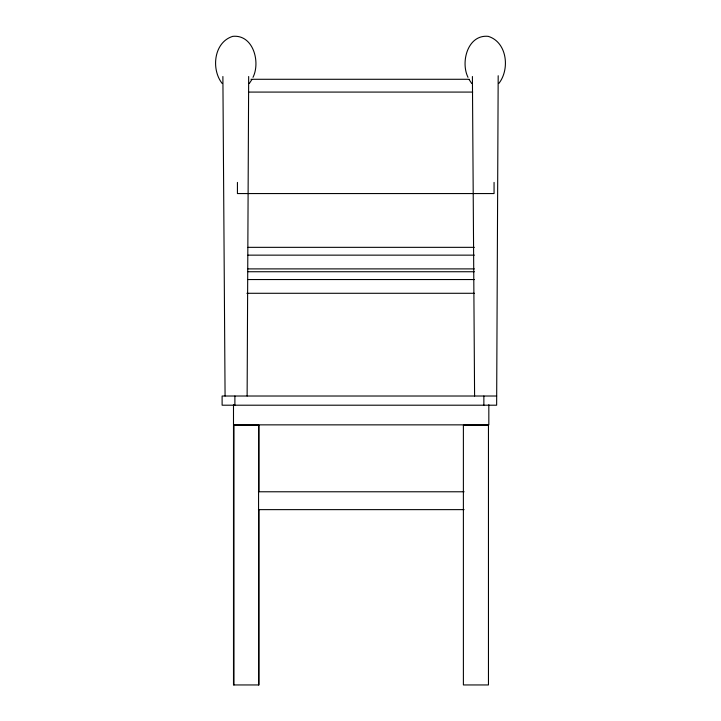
<?xml version="1.0" encoding="UTF-8"?>
<svg xmlns="http://www.w3.org/2000/svg" width="721" height="721" viewBox="0 0 721 721"><rect width="100%" height="100%" fill="white"/><g stroke="black" fill="none" stroke-linecap="round" stroke-linejoin="round"><path stroke-width="1.08" d="M222.888 76.507L225.078 396.018M472.408 76.507L474.589 396.018M247.123 396.018L248.673 76.507M496.643 396.018L222.113 396.018L222.113 405.202L496.643 405.202L498.184 75.732M252.99 77.345C260.623 62.033 253.26 34.338 232.793 36.347C213.795 42.124 210.911 69.414 222.239 83.537M251.899 79.571L249.25 83.537M498.761 83.537C510.089 69.414 507.205 42.124 488.207 36.347C467.74 34.338 460.377 62.033 468.01 77.345M250.935 79.283L469.299 79.283M248.682 92.081L472.679 92.081M248.015 247.339L474.355 247.339M248.015 255.144L474.355 255.144M248.015 268.897L474.355 268.897M248.015 271.736L474.355 271.736M248.015 279.541L474.355 279.541M246.888 293.285L474.355 293.285M258.415 491.776L464.099 491.776M258.415 509.63L464.099 509.63M471.75 83.537L469.101 79.571M494.065 182.413L494.065 193.561L237.425 193.561L237.425 182.413M488.829 404.751L488.829 424.858L233.496 424.858L233.496 404.751M483.863 396.018L483.863 405.202M259.028 491.578L259.028 425.246L233.496 425.246L233.496 684.95L259.028 684.95L259.028 509.567M258.569 425.246L258.569 684.95M234.893 396.018L234.893 405.202M233.955 425.246L233.955 684.95M488.459 425.246L463.387 425.246L463.396 684.95L488.459 684.95L488.459 425.246"/></g></svg>
